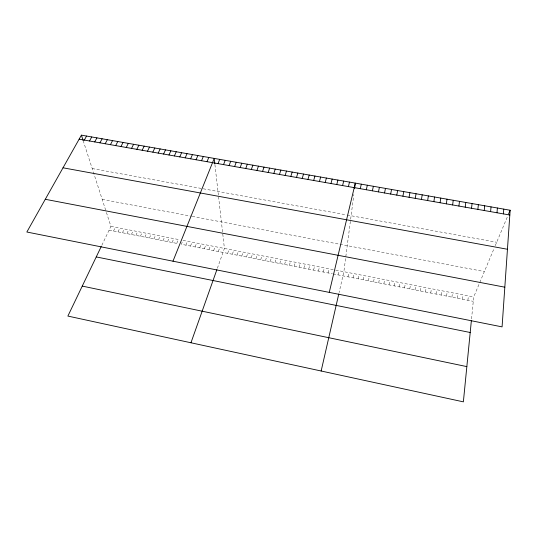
<?xml version="1.0" encoding="UTF-8"?>
<svg xmlns="http://www.w3.org/2000/svg" width="537" height="537" viewBox="0 0 537 537"><rect width="100%" height="100%" fill="white"/><g stroke="black" fill="none" stroke-linecap="round" stroke-linejoin="round"><path stroke-width="0.4" stroke-dasharray="2.69 2.01" d="M471.54 318.918L473.701 296.941L479.487 283.174M467.915 300.284L468.371 295.9M462.572 299.243L463.048 294.867M457.242 298.196L457.746 293.833M451.926 297.162L452.449 292.806M446.623 296.122L447.16 291.772M350.379 221.304L343.875 271.682L339.102 292.531M350.648 219.23L353.849 194.421M441.327 295.088L441.891 290.752M436.044 294.054L436.628 289.725M430.775 293.027L431.379 288.705M425.512 291.994L426.136 287.684M420.263 290.973L420.914 286.671M415.027 289.946L415.698 285.657M409.805 288.926L410.496 284.644M404.589 287.906L405.301 283.63M399.387 286.892L400.119 282.623M394.198 285.879L394.95 281.616M389.023 284.865L389.795 280.616M383.854 283.851L384.646 279.616M378.699 282.845L379.511 278.616M373.551 281.838L374.383 277.616M368.416 280.838L369.275 276.622M363.294 279.837L364.173 275.629M358.186 278.837L359.078 274.642M353.084 277.837L353.997 273.648M347.996 276.844L348.929 272.668M338.001 274.89L338.975 270.729M328.194 272.977L329.208 268.829M323.308 272.017L324.335 267.882M318.434 271.064L319.481 266.936M313.568 270.111L314.635 265.996M308.708 269.165L309.795 265.05M303.861 268.218L304.969 264.11M299.028 267.272L300.149 263.177M294.202 266.332L295.343 262.237M289.383 265.385L290.544 261.304M284.576 264.446L285.758 260.378M279.784 263.513L280.979 259.445M274.998 262.573L276.213 258.519M270.218 261.64L271.453 257.592M265.453 260.714L266.708 256.673M260.7 259.78L261.969 255.746M255.954 258.854L257.236 254.827M251.215 257.928L252.518 253.907M246.49 257.001L247.812 252.994M241.771 256.082L243.113 252.081M237.065 255.162L238.421 251.168M232.367 254.243L233.743 250.255M227.681 253.33L229.071 249.349M217.371 268.285L224.412 248.443L218.606 197.126M218.331 251.497L219.761 247.537M213.672 250.591L215.115 246.631M209.027 249.678L210.484 245.731M204.382 248.772L205.859 244.832M199.757 247.866L201.247 243.939M195.132 246.966L196.643 243.039M190.521 246.06L192.051 242.147M185.923 245.161L187.46 241.254M176.747 243.368L178.318 239.475M172.169 242.476L173.76 238.589M167.604 241.583L169.215 237.703M163.047 240.69L164.678 236.824M479.789 282.462L493.818 249.081M495.242 245.698L507.64 216.21M158.502 239.804L160.147 235.938M153.965 238.918L155.623 235.058M149.44 238.032L151.112 234.186M144.923 237.153L146.608 233.306M140.412 236.267L142.117 232.434M135.908 235.387L137.633 231.561M131.417 234.508L133.156 230.688M126.933 233.635L128.692 229.823M122.463 232.763L124.228 228.957M117.999 231.89L119.785 228.091M113.542 231.017L115.341 227.225M101.842 245.268L110.911 226.359L106.413 212.457M92.21 168.551L202.496 188.648M203.234 188.782L345.62 214.733M347.184 215.022L496.685 242.268M102.184 199.388L191.407 216.236M192.212 216.384L484.374 271.554M110.911 226.359L179.841 239.77M333.269 269.621L182.889 240.361L181.325 244.268L332.275 273.769M335.712 270.098L473.701 296.941M109.098 230.145L178.271 243.67M333.094 273.93L473.272 301.331M83.161 140.587L106.172 211.706M214.921 164.564L218.364 195.018"/><path stroke-width="0.81" d="M510.15 210.236L502.075 326.879L26.85 232.024L81.402 135.149L510.15 210.236L508.573 213.988M503.397 213.901L503.76 209.115M496.993 212.773L497.39 208M490.603 211.645L491.033 206.886M484.233 210.524L484.689 205.778M471.392 320.408L463.371 401.851L67.877 316.078L101.225 246.55M477.876 209.403L478.366 204.671M471.54 208.289L472.063 203.563M465.223 207.175L465.774 202.462M458.913 206.067L459.497 201.362M354.621 188.44L355.306 183.117L329.268 292.39M452.631 204.959L453.241 200.267M446.361 203.852L446.999 199.173M440.105 202.751L440.776 198.086M433.869 201.65L434.567 196.998M427.647 200.556L428.378 195.911M421.438 199.462L422.196 194.83M415.249 198.375L416.041 193.75M409.08 197.287L409.892 192.676M402.918 196.2L403.77 191.602M396.776 195.119L397.655 190.534M390.654 194.038L391.56 189.467M384.546 192.964L385.479 188.4M378.451 191.89L379.411 187.339M372.376 190.823L373.363 186.279M366.315 189.756L367.328 185.225M321.146 371.007L338.78 293.947M360.267 188.688L361.314 184.171M348.399 186.601L349.5 182.097M342.572 185.574L343.7 181.083M336.759 184.547L337.921 180.07M330.967 183.526L332.148 179.063M325.187 182.513L326.395 178.056M319.421 181.493L320.656 177.049M313.668 180.479L314.93 176.049M307.929 179.472L309.218 175.049M302.21 178.465L303.519 174.048M296.498 177.458L297.834 173.055M290.806 176.451L292.168 172.062M285.12 175.451L286.51 171.068M279.455 174.458L280.864 170.081M273.803 173.458L275.239 169.095M268.158 172.464L269.628 168.115M262.533 171.478L264.023 167.128M256.921 170.484L258.438 166.155M190.957 342.774L216.894 269.634M251.323 169.504L252.867 165.174M245.738 168.517L247.302 164.201M240.167 167.537L241.757 163.235M234.609 166.557L236.226 162.261M229.071 165.584L230.702 161.295M223.54 164.604L225.198 160.328M218.022 163.637L219.707 159.368M172.974 261.19L214.223 158.408L214.834 163.798M207.027 161.697L208.759 157.455M201.55 160.731L203.308 156.495M196.086 159.771L197.864 155.542M190.635 158.811L192.441 154.596M185.198 157.851L187.024 153.649M179.774 156.898L181.62 152.703M174.364 155.945L176.237 151.756M168.967 154.992L170.86 150.816M163.577 154.045L165.497 149.877M158.207 153.099L160.147 148.937M152.844 152.159L154.81 148.004M147.5 151.212L149.487 147.071M142.164 150.273L144.171 146.145M136.848 149.34L138.875 145.212M131.538 148.4L133.585 144.285M126.242 147.467L128.316 143.366M120.959 146.541L123.054 142.446M115.683 145.608L117.804 141.526M110.427 144.681L112.569 140.607M105.178 143.762L107.34 139.694M99.949 142.842L102.131 138.781M94.727 141.922L96.928 137.868M89.518 141.003L91.74 136.962M84.322 140.083L86.564 136.056M79.134 139.17L509.821 215.028M63.017 167.799L507.452 249.262M45.283 199.294L504.827 287.188M96.251 256.921L470.204 332.497M82.262 286.093L466.841 366.61M81.402 135.149L83.161 140.587"/></g></svg>
